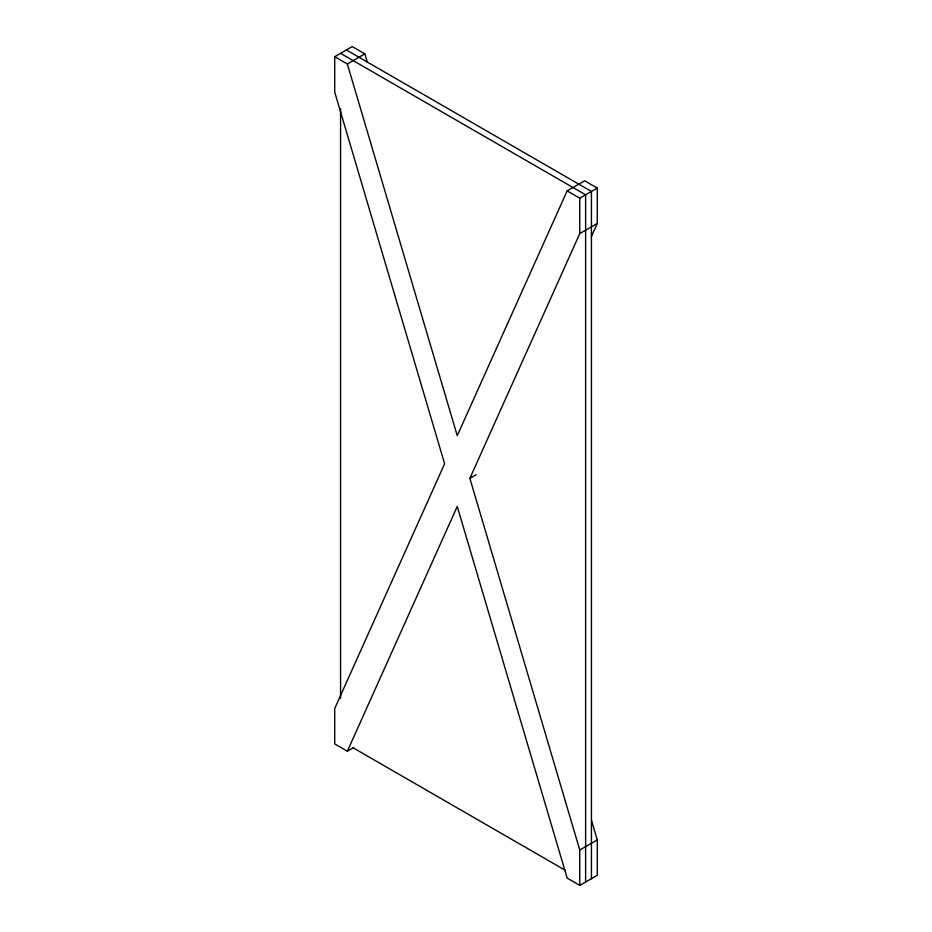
<?xml version="1.0" encoding="UTF-8"?>
<svg xmlns="http://www.w3.org/2000/svg" width="932" height="932" viewBox="0 0 932 932"><rect width="100%" height="100%" fill="white"/><g stroke="black" fill="none" stroke-linecap="round" stroke-linejoin="round"><path stroke-width="1.4" d="M591.342 236.705L597.284 223.47L597.284 188.078L584.655 180.796L567.157 190.897L457.251 435.663L347.345 63.993L334.716 56.701L334.716 92.093L444.622 463.763L334.716 708.53L334.716 743.922L347.345 751.204L353.589 747.592M347.345 751.204L457.251 506.437L567.157 878.119L579.774 885.4L597.284 875.299L597.284 839.907L591.517 820.416M579.774 885.4L579.774 850.007L469.868 478.337L579.774 233.583L579.774 198.19L597.284 188.078M334.716 56.701L352.226 46.6L364.843 53.881L367.313 62.234M347.345 63.993L364.843 53.881M579.774 233.583L597.284 223.47M469.868 478.337L476.124 474.726M579.774 850.007L597.284 839.907M346.378 49.978L591.436 191.456L591.436 878.666M340.564 53.334L585.622 194.811L585.622 882.022M567.157 190.897L579.774 198.19M353.123 747.802L565.514 870.418M340.564 108.66L340.564 698.324"/></g></svg>
